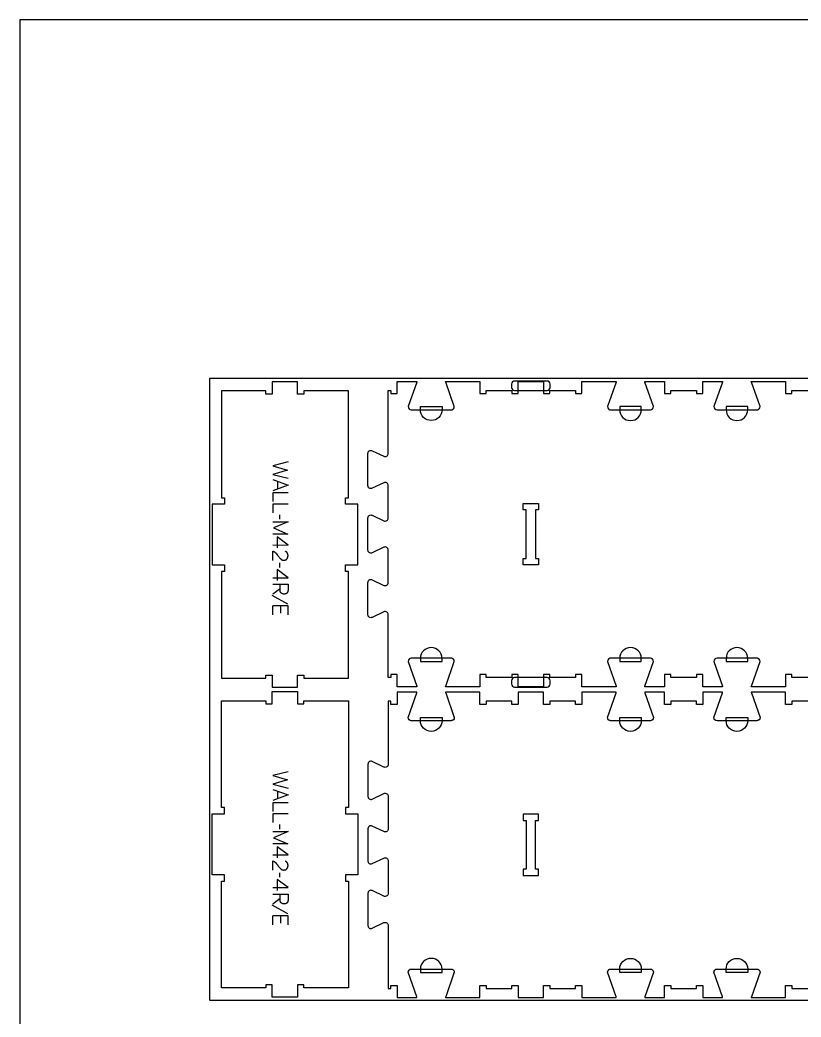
# Model space of a CAD drawing. Extents: x -10701 to -7518, y -43691 to -36097.
# Drawn here: x -10701 to -9168, y -38054 to -36097 of the extents above; entities that cross this region are included whole.
import ezdxf

# ---------------------------------------------------------------- set-up
doc = ezdxf.new("R2010")
doc.units = 0
for name, color, linetype in [('0_SHEET_SPRUCEPLY_2440X122', 1, 'CONTINUOUS'), ('1_ANYTOOL_1MMDEEP_LABELS_S', 2, 'CONTINUOUS'), ('3_ANYTOOL_CUTTHROUGH_INSID', 4, 'CONTINUOUS'), ('4_ANYTOOL_CUTTHROUGH_OUTSI', 5, 'CONTINUOUS'), ('5_ANYTOOL_HALF_MILL_9MM_IN', 3, 'CONTINUOUS'), ('DONOTCUT', 18, 'CONTINUOUS')]:
    doc.layers.add(name, color=color, linetype=linetype)

msp = doc.modelspace()

# ---------------------------------------------------------------- linework, layer by layer
at = {"layer": '0_SHEET_SPRUCEPLY_2440X122'}
msp.add_lwpolyline([(-10329.7, -36801.2), (-10329.7, -38021.2), (-7889.7, -38021.2), (-7889.7, -36801.2)], close=True, dxfattribs=at)
at = {"layer": '1_ANYTOOL_1MMDEEP_LABELS_S'}
for points in [[(-10175.3, -36964.5), (-10205.3, -36972.3), (-10176.2, -36980.7), (-10205.3, -36989.2), (-10175.3, -36996.7)], [(-10205.3, -36999.3), (-10175.3, -37010.1), (-10205.3, -37021.2)], [(-10195.7, -37002.7), (-10195.7, -37017.6)], [(-10175.3, -37025.5), (-10205.3, -37025.5), (-10205.3, -37042.6)], [(-10175.3, -37047.3), (-10205.3, -37047.3), (-10205.3, -37064.4)], [(-10205.3, -37082.2), (-10175.3, -37082.2), (-10203.7, -37094.2), (-10175.4, -37106.2), (-10205.3, -37106.2)], [(-10191.4, -37077), (-10191.5, -37068.3)], [(-10205.3, -37127.7), (-10175.3, -37127.8), (-10196.6, -37111.8)], [(-10196.6, -37111.8), (-10196.6, -37133.5)], [(-10205.3, -37158), (-10205.2, -37139.7), (-10204.8, -37139.8), (-10204.5, -37139.9), (-10204.3, -37140), (-10204.1, -37140.1), (-10203.9, -37140.1), (-10203.7, -37140.2), (-10203.5, -37140.3), (-10203.2, -37140.4), (-10203, -37140.5), (-10202.8, -37140.6), (-10202.6, -37140.7), (-10202.4, -37140.9), (-10202.2, -37141), (-10202, -37141.1), (-10201.8, -37141.2), (-10201.6, -37141.4), (-10201.5, -37141.5), (-10201.3, -37141.6), (-10201.1, -37141.8), (-10200.9, -37141.9), (-10200.7, -37142.1), (-10200.6, -37142.2), (-10200.4, -37142.4), (-10200.2, -37142.5), (-10200, -37142.7), (-10199.9, -37142.8), (-10199.7, -37143), (-10199.5, -37143.2), (-10199.4, -37143.3), (-10199.1, -37143.7), (-10197.9, -37145.2), (-10196.7, -37146.7), (-10195.5, -37148.2), (-10194.4, -37149.7), (-10193.8, -37150.5), (-10193.2, -37151.2), (-10192.7, -37151.9), (-10192.1, -37152.6), (-10191.5, -37153.3), (-10190.9, -37153.9), (-10190.3, -37154.5), (-10189.7, -37155.1), (-10189.5, -37155.3), (-10189.3, -37155.4), (-10189.2, -37155.6), (-10189, -37155.7), (-10188.9, -37155.8), (-10188.7, -37155.9), (-10188.5, -37156), (-10188.3, -37156.2), (-10188.2, -37156.3), (-10188, -37156.4), (-10187.8, -37156.5), (-10187.6, -37156.6), (-10187.4, -37156.7), (-10187.3, -37156.7), (-10187.1, -37156.8), (-10186.9, -37156.9), (-10186.7, -37157), (-10186.5, -37157), (-10186.3, -37157.1), (-10186.1, -37157.2), (-10185.9, -37157.2), (-10185.7, -37157.3), (-10185.5, -37157.3), (-10185.3, -37157.3), (-10185.1, -37157.4), (-10184.9, -37157.4), (-10184.6, -37157.4), (-10184.4, -37157.4), (-10184.2, -37157.5), (-10184, -37157.5), (-10183.8, -37157.5), (-10183.5, -37157.5), (-10183.3, -37157.5), (-10183, -37157.5), (-10182.8, -37157.5), (-10182.6, -37157.4), (-10182.3, -37157.4), (-10182.1, -37157.4), (-10181.9, -37157.4), (-10181.6, -37157.3), (-10181.4, -37157.3), (-10181.2, -37157.2), (-10181, -37157.2), (-10180.8, -37157.1), (-10180.6, -37157.1), (-10180.4, -37157), (-10180.2, -37156.9), (-10180, -37156.9), (-10179.8, -37156.8), (-10179.6, -37156.7), (-10179.4, -37156.6), (-10179.2, -37156.5), (-10179.1, -37156.4), (-10178.9, -37156.3), (-10178.7, -37156.2), (-10178.6, -37156.1), (-10178.4, -37155.9), (-10178.3, -37155.8), (-10178.1, -37155.7), (-10178, -37155.6), (-10177.8, -37155.4), (-10177.7, -37155.3), (-10177.5, -37155.1), (-10177.4, -37155), (-10177.3, -37154.8), (-10177.1, -37154.6), (-10177, -37154.5), (-10176.9, -37154.3), (-10176.8, -37154.1), (-10176.7, -37154), (-10176.6, -37153.8), (-10176.5, -37153.6), (-10176.4, -37153.4), (-10176.3, -37153.2), (-10176.2, -37153.1), (-10176.1, -37152.9), (-10176, -37152.7), (-10176, -37152.5), (-10175.9, -37152.3), (-10175.8, -37152.1), (-10175.8, -37151.9), (-10175.7, -37151.7), (-10175.7, -37151.5), (-10175.6, -37151.3), (-10175.6, -37151.1), (-10175.5, -37150.9), (-10175.5, -37150.6), (-10175.4, -37150.4), (-10175.4, -37150.2), (-10175.4, -37150), (-10175.4, -37149.7), (-10175.3, -37149.5), (-10175.3, -37149.3), (-10175.3, -37149), (-10175.3, -37148.6), (-10175.3, -37148.2), (-10175.3, -37147.8), (-10175.3, -37147.5), (-10175.4, -37147.1), (-10175.4, -37146.8), (-10175.5, -37146.5), (-10175.5, -37146.1), (-10175.6, -37145.8), (-10175.7, -37145.5), (-10175.8, -37145.4), (-10175.8, -37145.2), (-10175.9, -37145.1), (-10175.9, -37144.9), (-10176, -37144.8), (-10176, -37144.6), (-10176.1, -37144.5), (-10176.1, -37144.3), (-10176.2, -37144.2), (-10176.3, -37144), (-10176.4, -37143.9), (-10176.4, -37143.8), (-10176.5, -37143.6), (-10176.6, -37143.5), (-10176.7, -37143.4), (-10176.7, -37143.2), (-10176.8, -37143.1), (-10176.9, -37143), (-10177, -37142.9), (-10177.1, -37142.7), (-10177.2, -37142.6), (-10177.3, -37142.5), (-10177.4, -37142.4), (-10177.5, -37142.2), (-10177.6, -37142.1), (-10177.7, -37142), (-10177.8, -37141.9), (-10177.9, -37141.8), (-10178.1, -37141.7), (-10178.2, -37141.6), (-10178.3, -37141.5), (-10178.4, -37141.4), (-10178.7, -37141.2), (-10178.9, -37141), (-10179.2, -37140.8), (-10179.5, -37140.6), (-10179.8, -37140.4), (-10180.1, -37140.3), (-10180.4, -37140.1)], [(-10205.3, -37191.9), (-10175.3, -37192), (-10196.6, -37176)], [(-10196.6, -37176), (-10196.6, -37197.7)], [(-10191.4, -37171.7), (-10191.5, -37162.9)], [(-10205.3, -37204.7), (-10175.3, -37204.7), (-10175.3, -37216.1), (-10175.3, -37216.6), (-10175.3, -37217), (-10175.4, -37217.3), (-10175.4, -37217.5), (-10175.4, -37217.7), (-10175.4, -37217.9), (-10175.5, -37218.2), (-10175.5, -37218.4), (-10175.5, -37218.6), (-10175.6, -37218.8), (-10175.6, -37219), (-10175.7, -37219.2), (-10175.7, -37219.4), (-10175.8, -37219.6), (-10175.9, -37219.7), (-10175.9, -37219.9), (-10176, -37220.1), (-10176.1, -37220.3), (-10176.1, -37220.4), (-10176.2, -37220.6), (-10176.3, -37220.8), (-10176.4, -37220.9), (-10176.5, -37221.1), (-10176.6, -37221.2), (-10176.7, -37221.4), (-10176.8, -37221.5), (-10176.9, -37221.7), (-10177, -37221.8), (-10177.1, -37221.9), (-10177.3, -37222.1), (-10177.4, -37222.2), (-10177.5, -37222.3), (-10177.6, -37222.4), (-10177.8, -37222.5), (-10177.9, -37222.6), (-10178.1, -37222.7), (-10178.2, -37222.8), (-10178.4, -37222.9), (-10178.5, -37223), (-10178.7, -37223.1), (-10178.8, -37223.2), (-10179, -37223.3), (-10179.2, -37223.3), (-10179.4, -37223.4), (-10179.5, -37223.5), (-10179.7, -37223.5), (-10179.9, -37223.6), (-10180.1, -37223.7), (-10180.3, -37223.7), (-10180.5, -37223.8), (-10180.7, -37223.8), (-10180.9, -37223.8), (-10181.1, -37223.9), (-10181.3, -37223.9), (-10181.5, -37223.9), (-10181.7, -37224), (-10182, -37224), (-10182.2, -37224), (-10182.7, -37224), (-10183.1, -37224), (-10183.3, -37224), (-10183.5, -37224), (-10183.7, -37224), (-10183.8, -37224), (-10184, -37224), (-10184.2, -37224), (-10184.4, -37224), (-10184.5, -37223.9), (-10184.7, -37223.9), (-10184.9, -37223.9), (-10185, -37223.8), (-10185.2, -37223.8), (-10185.4, -37223.8), (-10185.5, -37223.7), (-10185.7, -37223.7), (-10185.9, -37223.6), (-10186, -37223.5), (-10186.2, -37223.5), (-10186.3, -37223.4), (-10186.5, -37223.3), (-10186.7, -37223.3), (-10186.8, -37223.2), (-10187, -37223.1), (-10187.1, -37223), (-10187.3, -37223), (-10187.4, -37222.9), (-10187.6, -37222.8), (-10187.7, -37222.7), (-10187.9, -37222.6), (-10188, -37222.5), (-10188.2, -37222.4), (-10188.3, -37222.3), (-10188.5, -37222.2), (-10188.6, -37222), (-10188.8, -37221.9), (-10188.9, -37221.8), (-10189, -37221.7), (-10189.1, -37221.6), (-10189.3, -37221.4), (-10189.4, -37221.3), (-10189.5, -37221.2), (-10189.6, -37221), (-10189.7, -37220.9), (-10189.8, -37220.8), (-10189.9, -37220.6), (-10190, -37220.5), (-10190, -37220.3), (-10190.1, -37220.2), (-10190.2, -37220), (-10190.3, -37219.9), (-10190.3, -37219.7), (-10190.4, -37219.6), (-10190.4, -37219.4), (-10190.5, -37219.2), (-10190.5, -37219.1), (-10190.6, -37218.9), (-10190.6, -37218.7), (-10190.7, -37218.6), (-10190.7, -37218.4), (-10190.7, -37218.2), (-10190.7, -37218), (-10190.8, -37217.9), (-10190.8, -37217.7), (-10190.8, -37215.8), (-10190.9, -37213.7), (-10190.9, -37204.8)], [(-10190.9, -37213.7), (-10205.3, -37224.2)], [(-10175.8, -37243.7), (-10206.5, -37226.5)], [(-10175.3, -37264.9), (-10175.3, -37247.3), (-10205.3, -37247.3)], [(-10205.3, -37264.9), (-10205.3, -37247.3)], [(-10189.3, -37261.8), (-10189.3, -37247.3)], [(-10175.3, -37572.7), (-10205.3, -37580.4), (-10176.2, -37588.8), (-10205.3, -37597.3), (-10175.3, -37604.8)], [(-10205.3, -37607.4), (-10175.3, -37618.3), (-10205.3, -37629.3)], [(-10195.7, -37610.8), (-10195.7, -37625.8)], [(-10175.3, -37633.6), (-10205.3, -37633.6), (-10205.3, -37650.7)], [(-10175.3, -37655.4), (-10205.3, -37655.4), (-10205.3, -37672.5)], [(-10205.3, -37690.3), (-10175.3, -37690.3), (-10203.7, -37702.3), (-10175.4, -37714.3), (-10205.3, -37714.3)], [(-10191.4, -37685.2), (-10191.5, -37676.4)], [(-10205.3, -37735.9), (-10175.3, -37735.9), (-10196.6, -37719.9)], [(-10196.6, -37719.9), (-10196.6, -37741.6)], [(-10205.3, -37766.1), (-10205.2, -37747.8), (-10204.8, -37747.9), (-10204.5, -37748), (-10204.3, -37748.1), (-10204.1, -37748.2), (-10203.9, -37748.2), (-10203.7, -37748.3), (-10203.5, -37748.4), (-10203.2, -37748.5), (-10203, -37748.6), (-10202.8, -37748.7), (-10202.6, -37748.9), (-10202.4, -37749), (-10202.2, -37749.1), (-10202, -37749.2), (-10201.8, -37749.3), (-10201.6, -37749.5), (-10201.5, -37749.6), (-10201.3, -37749.7), (-10201.1, -37749.9), (-10200.9, -37750), (-10200.7, -37750.2), (-10200.6, -37750.3), (-10200.4, -37750.5), (-10200.2, -37750.6), (-10200, -37750.8), (-10199.9, -37750.9), (-10199.7, -37751.1), (-10199.5, -37751.3), (-10199.4, -37751.5), (-10199.1, -37751.8), (-10197.9, -37753.3), (-10196.7, -37754.8), (-10195.5, -37756.3), (-10194.4, -37757.8), (-10193.8, -37758.6), (-10193.2, -37759.3), (-10192.7, -37760), (-10192.1, -37760.7), (-10191.5, -37761.4), (-10190.9, -37762), (-10190.3, -37762.6), (-10189.7, -37763.2), (-10189.5, -37763.4), (-10189.3, -37763.5), (-10189.2, -37763.7), (-10189, -37763.8), (-10188.9, -37763.9), (-10188.7, -37764), (-10188.5, -37764.2), (-10188.3, -37764.3), (-10188.2, -37764.4), (-10188, -37764.5), (-10187.8, -37764.6), (-10187.6, -37764.7), (-10187.4, -37764.8), (-10187.3, -37764.9), (-10187.1, -37764.9), (-10186.9, -37765), (-10186.7, -37765.1), (-10186.5, -37765.1), (-10186.3, -37765.2), (-10186.1, -37765.3), (-10185.9, -37765.3), (-10185.7, -37765.4), (-10185.5, -37765.4), (-10185.3, -37765.4), (-10185.1, -37765.5), (-10184.9, -37765.5), (-10184.6, -37765.5), (-10184.4, -37765.6), (-10184.2, -37765.6), (-10184, -37765.6), (-10183.8, -37765.6), (-10183.5, -37765.6), (-10183.3, -37765.6), (-10183, -37765.6), (-10182.8, -37765.6), (-10182.6, -37765.6), (-10182.3, -37765.5), (-10182.1, -37765.5), (-10181.9, -37765.5), (-10181.6, -37765.4), (-10181.4, -37765.4), (-10181.2, -37765.3), (-10181, -37765.3), (-10180.8, -37765.2), (-10180.6, -37765.2), (-10180.4, -37765.1), (-10180.2, -37765), (-10180, -37765), (-10179.8, -37764.9), (-10179.6, -37764.8), (-10179.4, -37764.7), (-10179.2, -37764.6), (-10179.1, -37764.5), (-10178.9, -37764.4), (-10178.7, -37764.3), (-10178.6, -37764.2), (-10178.4, -37764.1), (-10178.3, -37763.9), (-10178.1, -37763.8), (-10178, -37763.7), (-10177.8, -37763.5), (-10177.7, -37763.4), (-10177.5, -37763.2), (-10177.4, -37763.1), (-10177.3, -37762.9), (-10177.1, -37762.7), (-10177, -37762.6), (-10176.9, -37762.4), (-10176.8, -37762.2), (-10176.7, -37762.1), (-10176.6, -37761.9), (-10176.5, -37761.7), (-10176.4, -37761.5), (-10176.3, -37761.4), (-10176.2, -37761.2), (-10176.1, -37761), (-10176, -37760.8), (-10176, -37760.6), (-10175.9, -37760.4), (-10175.8, -37760.2), (-10175.8, -37760), (-10175.7, -37759.8), (-10175.7, -37759.6), (-10175.6, -37759.4), (-10175.6, -37759.2), (-10175.5, -37759), (-10175.5, -37758.7), (-10175.4, -37758.5), (-10175.4, -37758.3), (-10175.4, -37758.1), (-10175.4, -37757.9), (-10175.3, -37757.6), (-10175.3, -37757.4), (-10175.3, -37757.2), (-10175.3, -37756.7), (-10175.3, -37756.3), (-10175.3, -37756), (-10175.3, -37755.6), (-10175.4, -37755.3), (-10175.4, -37754.9), (-10175.5, -37754.6), (-10175.5, -37754.3), (-10175.6, -37753.9), (-10175.7, -37753.6), (-10175.8, -37753.5), (-10175.8, -37753.3), (-10175.9, -37753.2), (-10175.9, -37753), (-10176, -37752.9), (-10176, -37752.7), (-10176.1, -37752.6), (-10176.1, -37752.4), (-10176.2, -37752.3), (-10176.3, -37752.1), (-10176.4, -37752), (-10176.4, -37751.9), (-10176.5, -37751.7), (-10176.6, -37751.6), (-10176.7, -37751.5), (-10176.7, -37751.3), (-10176.8, -37751.2), (-10176.9, -37751.1), (-10177, -37751), (-10177.1, -37750.8), (-10177.2, -37750.7), (-10177.3, -37750.6), (-10177.4, -37750.5), (-10177.5, -37750.4), (-10177.6, -37750.2), (-10177.7, -37750.1), (-10177.8, -37750), (-10177.9, -37749.9), (-10178.1, -37749.8), (-10178.2, -37749.7), (-10178.3, -37749.6), (-10178.4, -37749.5), (-10178.7, -37749.3), (-10178.9, -37749.1), (-10179.2, -37748.9), (-10179.5, -37748.7), (-10179.8, -37748.5), (-10180.1, -37748.4), (-10180.4, -37748.2)], [(-10205.3, -37800.1), (-10175.3, -37800.1), (-10196.6, -37784.1)], [(-10196.6, -37784.1), (-10196.6, -37805.8)], [(-10191.4, -37779.8), (-10191.5, -37771)], [(-10205.3, -37812.8), (-10175.3, -37812.8), (-10175.3, -37824.2), (-10175.3, -37824.7), (-10175.3, -37825.1), (-10175.4, -37825.4), (-10175.4, -37825.6), (-10175.4, -37825.8), (-10175.4, -37826.1), (-10175.5, -37826.3), (-10175.5, -37826.5), (-10175.5, -37826.7), (-10175.6, -37826.9), (-10175.6, -37827.1), (-10175.7, -37827.3), (-10175.7, -37827.5), (-10175.8, -37827.7), (-10175.9, -37827.9), (-10175.9, -37828), (-10176, -37828.2), (-10176.1, -37828.4), (-10176.1, -37828.6), (-10176.2, -37828.7), (-10176.3, -37828.9), (-10176.4, -37829), (-10176.5, -37829.2), (-10176.6, -37829.3), (-10176.7, -37829.5), (-10176.8, -37829.6), (-10176.9, -37829.8), (-10177, -37829.9), (-10177.1, -37830), (-10177.3, -37830.2), (-10177.4, -37830.3), (-10177.5, -37830.4), (-10177.6, -37830.5), (-10177.8, -37830.6), (-10177.9, -37830.7), (-10178.1, -37830.8), (-10178.2, -37830.9), (-10178.4, -37831), (-10178.5, -37831.1), (-10178.7, -37831.2), (-10178.8, -37831.3), (-10179, -37831.4), (-10179.2, -37831.5), (-10179.4, -37831.5), (-10179.5, -37831.6), (-10179.7, -37831.7), (-10179.9, -37831.7), (-10180.1, -37831.8), (-10180.3, -37831.8), (-10180.5, -37831.9), (-10180.7, -37831.9), (-10180.9, -37832), (-10181.1, -37832), (-10181.3, -37832), (-10181.5, -37832.1), (-10181.7, -37832.1), (-10182, -37832.1), (-10182.2, -37832.1), (-10182.7, -37832.1), (-10183.1, -37832.2), (-10183.3, -37832.2), (-10183.5, -37832.1), (-10183.7, -37832.1), (-10183.8, -37832.1), (-10184, -37832.1), (-10184.2, -37832.1), (-10184.4, -37832.1), (-10184.5, -37832), (-10184.7, -37832), (-10184.9, -37832), (-10185, -37831.9), (-10185.2, -37831.9), (-10185.4, -37831.9), (-10185.5, -37831.8), (-10185.7, -37831.8), (-10185.9, -37831.7), (-10186, -37831.7), (-10186.2, -37831.6), (-10186.3, -37831.5), (-10186.5, -37831.5), (-10186.7, -37831.4), (-10186.8, -37831.3), (-10187, -37831.2), (-10187.1, -37831.2), (-10187.3, -37831.1), (-10187.4, -37831), (-10187.6, -37830.9), (-10187.7, -37830.8), (-10187.9, -37830.7), (-10188, -37830.6), (-10188.2, -37830.5), (-10188.3, -37830.4), (-10188.5, -37830.3), (-10188.6, -37830.1), (-10188.8, -37830), (-10188.9, -37829.9), (-10189, -37829.8), (-10189.1, -37829.7), (-10189.3, -37829.5), (-10189.4, -37829.4), (-10189.5, -37829.3), (-10189.6, -37829.1), (-10189.7, -37829), (-10189.8, -37828.9), (-10189.9, -37828.7), (-10190, -37828.6), (-10190, -37828.4), (-10190.1, -37828.3), (-10190.2, -37828.1), (-10190.3, -37828), (-10190.3, -37827.8), (-10190.4, -37827.7), (-10190.4, -37827.5), (-10190.5, -37827.4), (-10190.5, -37827.2), (-10190.6, -37827), (-10190.6, -37826.9), (-10190.7, -37826.7), (-10190.7, -37826.5), (-10190.7, -37826.3), (-10190.7, -37826.1), (-10190.8, -37826), (-10190.8, -37825.8), (-10190.8, -37823.9), (-10190.9, -37821.8), (-10190.9, -37812.9)], [(-10190.9, -37821.8), (-10205.3, -37832.3)], [(-10175.8, -37851.8), (-10206.5, -37834.6)], [(-10175.3, -37873), (-10175.3, -37855.4), (-10205.3, -37855.4)], [(-10205.3, -37873), (-10205.3, -37855.4)], [(-10189.3, -37869.9), (-10189.3, -37855.4)]]:
    msp.add_lwpolyline(points, dxfattribs=at)
at = {"layer": '3_ANYTOOL_CUTTHROUGH_INSID', "color": 4}
for points in [[(-9713.7, -37046), (-9683.5, -37046), (-9683.5, -37058.5), (-9689.5, -37058.5), (-9689.5, -37154), (-9683.5, -37154), (-9683.5, -37166.5), (-9714, -37166.5), (-9714, -37154), (-9708, -37154), (-9708, -37058.5), (-9714, -37058.5), (-9714, -37046)], [(-9713.7, -37776.5), (-9683.5, -37776.5), (-9683.5, -37764), (-9689.5, -37764), (-9689.5, -37668.5), (-9683.5, -37668.5), (-9683.5, -37656), (-9714, -37656), (-9714, -37668.5), (-9708, -37668.5), (-9708, -37764), (-9714, -37764), (-9714, -37776.5)]]:
    msp.add_lwpolyline(points, close=True, dxfattribs=at)
at = {"layer": '4_ANYTOOL_CUTTHROUGH_OUTSI', "color": 5}
for points in [[(-10056.6, -37034.9), (-10056.6, -36825.4), (-10144.1, -36825.4), (-10144.1, -36831.4), (-10156.6, -36831.4), (-10156.6, -36807.4), (-10206.1, -36807.4), (-10206.1, -36831.4), (-10218.6, -36831.4), (-10218.6, -36825.4), (-10306.1, -36825.4), (-10306.1, -37034.9), (-10300.1, -37034.9), (-10300.1, -37047.4), (-10324.1, -37047.4), (-10324.1, -37166.9), (-10300.1, -37166.9), (-10300.1, -37179.4), (-10306.1, -37179.4), (-10306.1, -37388.9), (-10218.6, -37388.9), (-10218.6, -37382.9), (-10206.1, -37382.9), (-10206.1, -37406.9), (-10156.6, -37406.9), (-10156.6, -37382.9), (-10144.1, -37382.9), (-10144.1, -37388.9), (-10056.6, -37388.9), (-10056.6, -37179.4), (-10062.6, -37179.4), (-10062.6, -37166.9), (-10038.6, -37166.9), (-10038.6, -37047.4), (-10062.6, -37047.4), (-10062.6, -37034.9)], [(-10056.6, -37787.5), (-10056.6, -37997), (-10144.1, -37997), (-10144.1, -37991), (-10156.6, -37991), (-10156.6, -38015), (-10206.1, -38015), (-10206.1, -37991), (-10218.6, -37991), (-10218.6, -37997), (-10306.1, -37997), (-10306.1, -37787.5), (-10300.1, -37787.5), (-10300.1, -37775), (-10324.1, -37775), (-10324.1, -37655.5), (-10300.1, -37655.5), (-10300.1, -37643), (-10306.1, -37643), (-10306.1, -37433.5), (-10218.6, -37433.5), (-10218.6, -37439.5), (-10206.1, -37439.5), (-10206.1, -37415.5), (-10156.6, -37415.5), (-10156.6, -37439.5), (-10144.1, -37439.5), (-10144.1, -37433.5), (-10056.6, -37433.5), (-10056.6, -37643), (-10062.6, -37643), (-10062.6, -37655.5), (-10038.6, -37655.5), (-10038.6, -37775), (-10062.6, -37775), (-10062.6, -37787.5)]]:
    msp.add_lwpolyline(points, close=True, dxfattribs=at)
for points in [[(-9136, -37388), (-9186.5, -37388), (-9186.5, -37382), (-9199, -37382), (-9199, -37406), (-9266.2, -37406), (-9266.2, -37406, -0.061485), (-9265.9, -37404.6), (-9249, -37356.3), (-9249, -37356.3), (-9249, -37356.2), (-9249, -37356.2, 0.198912), (-9250.8, -37351.8), (-9251, -37351.7), (-9251.1, -37351.6), (-9251.2, -37351.5), (-9251.3, -37351.4), (-9251.4, -37351.3), (-9251.5, -37351.2), (-9251.7, -37351.1), (-9251.8, -37351), (-9251.9, -37351), (-9252, -37350.9), (-9252.2, -37350.8), (-9252.3, -37350.7), (-9252.4, -37350.7), (-9252.6, -37350.6), (-9252.7, -37350.5), (-9252.9, -37350.5), (-9253, -37350.4), (-9253.2, -37350.3), (-9253.3, -37350.3), (-9253.5, -37350.2), (-9253.6, -37350.2), (-9253.8, -37350.2), (-9253.9, -37350.1), (-9254.1, -37350.1), (-9254.2, -37350.1), (-9254.4, -37350), (-9254.5, -37350), (-9254.7, -37350), (-9254.8, -37350), (-9255, -37350), (-9255.1, -37350), (-9255.3, -37350), (-9333.3, -37350, 0.414214), (-9339.5, -37356.2), (-9339.5, -37356.3), (-9339.5, -37356.3), (-9322.6, -37404.6), (-9322.6, -37404.6, -0.061485), (-9322.4, -37406), (-9361, -37406), (-9361, -37382), (-9373.5, -37382), (-9373.5, -37388), (-9424, -37388), (-9424, -37382), (-9436.5, -37382), (-9436.5, -37382.2), (-9436.5, -37406), (-9475.1, -37406), (-9475.1, -37406, -0.061485), (-9474.8, -37404.6), (-9457.9, -37356.3), (-9457.9, -37356.3), (-9457.9, -37356.2), (-9457.9, -37356.2, 0.414214), (-9464.2, -37350), (-9542.2, -37350), (-9542.3, -37350), (-9542.5, -37350), (-9542.6, -37350), (-9542.8, -37350), (-9542.9, -37350), (-9543.1, -37350), (-9543.2, -37350.1), (-9543.4, -37350.1), (-9543.5, -37350.1), (-9543.7, -37350.2), (-9543.8, -37350.2), (-9544, -37350.2), (-9544.1, -37350.3), (-9544.3, -37350.3), (-9544.4, -37350.4), (-9544.6, -37350.5), (-9544.7, -37350.5), (-9544.8, -37350.6), (-9545, -37350.7), (-9545.1, -37350.7), (-9545.3, -37350.8), (-9545.4, -37350.9), (-9545.5, -37351), (-9545.7, -37351), (-9545.8, -37351.1), (-9545.9, -37351.2), (-9546, -37351.3), (-9546.1, -37351.4), (-9546.3, -37351.5), (-9546.4, -37351.6), (-9546.5, -37351.7), (-9546.6, -37351.8, 0.198912), (-9548.4, -37356.2), (-9548.4, -37356.3), (-9548.4, -37356.3), (-9531.5, -37404.6), (-9531.5, -37404.6, -0.061485), (-9531.3, -37406), (-9548.7, -37406), (-9598.5, -37406), (-9598.5, -37382), (-9611, -37382), (-9611, -37388), (-9661.5, -37388), (-9661.5, -37382), (-9674, -37382), (-9674, -37406), (-9723.5, -37406), (-9723.5, -37382), (-9736, -37382), (-9736, -37388), (-9786.5, -37388), (-9786.5, -37382), (-9799, -37382), (-9799, -37406), (-9866.2, -37406), (-9866.2, -37406, -0.061485), (-9865.9, -37404.6), (-9849, -37356.3), (-9849, -37356.3), (-9849, -37356.2), (-9849, -37356.2, 0.198912), (-9850.8, -37351.8), (-9851, -37351.7), (-9851.1, -37351.6), (-9851.2, -37351.5), (-9851.3, -37351.4), (-9851.4, -37351.3), (-9851.5, -37351.2), (-9851.7, -37351.1), (-9851.8, -37351), (-9851.9, -37351), (-9852, -37350.9), (-9852.2, -37350.8), (-9852.3, -37350.7), (-9852.4, -37350.7), (-9852.6, -37350.6), (-9852.7, -37350.5), (-9852.9, -37350.5), (-9853, -37350.4), (-9853.2, -37350.3), (-9853.3, -37350.3), (-9853.5, -37350.2), (-9853.6, -37350.2), (-9853.8, -37350.2), (-9853.9, -37350.1), (-9854.1, -37350.1), (-9854.2, -37350.1), (-9854.4, -37350), (-9854.5, -37350), (-9854.7, -37350), (-9854.8, -37350), (-9855, -37350), (-9855.1, -37350), (-9855.3, -37350), (-9933.3, -37350, 0.414214), (-9939.5, -37356.2), (-9939.5, -37356.3), (-9939.5, -37356.3), (-9922.6, -37404.6), (-9922.6, -37404.6, -0.061485), (-9922.4, -37406), (-9961, -37406), (-9961, -37382), (-9973.5, -37382), (-9973.5, -37388), (-9978.5, -37388), (-9978.5, -37264.6), (-9978.5, -37264.6, 0.551268), (-9987.4, -37258.9), (-10010.2, -37269.8, -0.551268), (-10018.5, -37264.6), (-10018.5, -37201.2, -0.551268), (-10010.2, -37196), (-9987.4, -37206.9, 0.551268), (-9978.5, -37201.3), (-9978.5, -37137.9, 0.551268), (-9987.4, -37132.2), (-10010.2, -37143.1, -0.551268), (-10018.5, -37137.9), (-10018.5, -37074.5, -0.551268), (-10010.2, -37069.3), (-9987.4, -37080.2, 0.551268), (-9978.5, -37074.6), (-9978.5, -37011.2, 0.551268), (-9987.4, -37005.5), (-10010.2, -37016.4, -0.551268), (-10018.5, -37011.2), (-10018.5, -36947.8, -0.551268), (-10010.2, -36942.6), (-9987.4, -36953.5, 0.551268), (-9978.5, -36947.9), (-9978.5, -36824.5), (-9973.5, -36824.5), (-9973.5, -36830.5), (-9961, -36830.5), (-9961, -36830.2), (-9961, -36806.5), (-9922.4, -36806.5), (-9922.4, -36806.5, -0.061485), (-9922.6, -36807.9), (-9939.5, -36856.1), (-9939.5, -36856.2), (-9939.5, -36856.2), (-9939.5, -36856.2, 0.414214), (-9933.3, -36862.5), (-9855.3, -36862.5), (-9855.1, -36862.5), (-9855, -36862.5), (-9854.8, -36862.5), (-9854.7, -36862.5), (-9854.5, -36862.4), (-9854.4, -36862.4), (-9854.2, -36862.4), (-9854.1, -36862.4), (-9853.9, -36862.3), (-9853.8, -36862.3), (-9853.6, -36862.3), (-9853.5, -36862.2), (-9853.3, -36862.2), (-9853.2, -36862.1), (-9853, -36862.1), (-9852.9, -36862), (-9852.7, -36861.9), (-9852.6, -36861.9), (-9852.4, -36861.8), (-9852.3, -36861.7), (-9852.2, -36861.7), (-9852, -36861.6), (-9851.9, -36861.5), (-9851.8, -36861.4), (-9851.7, -36861.3), (-9851.5, -36861.2), (-9851.4, -36861.2), (-9851.3, -36861.1), (-9851.2, -36861), (-9851.1, -36860.9), (-9851, -36860.8), (-9850.8, -36860.7, 0.198912), (-9849, -36856.2), (-9849, -36856.2), (-9849, -36856.1), (-9865.9, -36807.9), (-9865.9, -36807.9, -0.061485), (-9866.2, -36806.5), (-9848.7, -36806.5), (-9799, -36806.5), (-9799, -36830.5), (-9786.5, -36830.5), (-9786.5, -36824.5), (-9736, -36824.5), (-9736, -36830.5), (-9723.5, -36830.5), (-9723.5, -36806.5), (-9674, -36806.5), (-9674, -36830.5), (-9661.5, -36830.5), (-9661.5, -36824.5), (-9611, -36824.5), (-9611, -36830.5), (-9598.5, -36830.5), (-9598.5, -36806.5), (-9531.3, -36806.5), (-9531.3, -36806.5, -0.061485), (-9531.5, -36807.9), (-9548.4, -36856.1), (-9548.4, -36856.2), (-9548.4, -36856.2), (-9548.4, -36856.2, 0.198912), (-9546.6, -36860.7), (-9546.5, -36860.8), (-9546.4, -36860.9), (-9546.3, -36861), (-9546.1, -36861.1), (-9546, -36861.2), (-9545.9, -36861.2), (-9545.8, -36861.3), (-9545.7, -36861.4), (-9545.5, -36861.5), (-9545.4, -36861.6), (-9545.3, -36861.7), (-9545.1, -36861.7), (-9545, -36861.8), (-9544.8, -36861.9), (-9544.7, -36861.9), (-9544.6, -36862), (-9544.4, -36862.1), (-9544.3, -36862.1), (-9544.1, -36862.2), (-9544, -36862.2), (-9543.8, -36862.3), (-9543.7, -36862.3), (-9543.5, -36862.3), (-9543.4, -36862.4), (-9543.2, -36862.4), (-9543.1, -36862.4), (-9542.9, -36862.4), (-9542.8, -36862.5), (-9542.6, -36862.5), (-9542.5, -36862.5), (-9542.3, -36862.5), (-9542.2, -36862.5), (-9464.2, -36862.5, 0.414214), (-9457.9, -36856.2), (-9457.9, -36856.2), (-9457.9, -36856.1), (-9474.8, -36807.9), (-9474.8, -36807.9, -0.061485), (-9475.1, -36806.5), (-9436.5, -36806.5), (-9436.5, -36830.5), (-9424, -36830.5), (-9424, -36824.5), (-9373.5, -36824.5), (-9373.5, -36830.5), (-9361, -36830.5), (-9361, -36806.5), (-9322.4, -36806.5), (-9322.4, -36806.5, -0.061485), (-9322.6, -36807.9), (-9339.5, -36856.1), (-9339.5, -36856.2), (-9339.5, -36856.2), (-9339.5, -36856.2, 0.414214), (-9333.3, -36862.5), (-9255.3, -36862.5), (-9255.1, -36862.5), (-9255, -36862.5), (-9254.8, -36862.5), (-9254.7, -36862.5), (-9254.5, -36862.4), (-9254.4, -36862.4), (-9254.2, -36862.4), (-9254.1, -36862.4), (-9253.9, -36862.3), (-9253.8, -36862.3), (-9253.6, -36862.3), (-9253.5, -36862.2), (-9253.3, -36862.2), (-9253.2, -36862.1), (-9253, -36862.1), (-9252.9, -36862), (-9252.7, -36861.9), (-9252.6, -36861.9), (-9252.4, -36861.8), (-9252.3, -36861.7), (-9252.2, -36861.7), (-9252, -36861.6), (-9251.9, -36861.5), (-9251.8, -36861.4), (-9251.7, -36861.3), (-9251.5, -36861.2), (-9251.4, -36861.2), (-9251.3, -36861.1), (-9251.2, -36861), (-9251.1, -36860.9), (-9251, -36860.8), (-9250.8, -36860.7, 0.198912), (-9249, -36856.2), (-9249, -36856.2), (-9249, -36856.1), (-9265.9, -36807.9), (-9265.9, -36807.9, -0.061485), (-9266.2, -36806.5), (-9199, -36806.5), (-9199, -36830.5), (-9186.5, -36830.5), (-9186.5, -36824.5), (-9136, -36824.5)], [(-9136, -37434.5), (-9186.5, -37434.5), (-9186.5, -37440.5), (-9199, -37440.5), (-9199, -37416.5), (-9248.7, -37416.5), (-9266.2, -37416.5), (-9266.2, -37416.5, 0.061485), (-9265.9, -37417.9), (-9249, -37466.1), (-9249, -37466.2), (-9249, -37466.2), (-9249, -37466.2, -0.198912), (-9250.8, -37470.7), (-9251, -37470.8), (-9251.1, -37470.9), (-9251.2, -37471), (-9251.3, -37471.1), (-9251.4, -37471.2), (-9251.5, -37471.2), (-9251.7, -37471.3), (-9251.8, -37471.4), (-9251.9, -37471.5), (-9252, -37471.6), (-9252.2, -37471.7), (-9252.3, -37471.7), (-9252.4, -37471.8), (-9252.6, -37471.9), (-9252.7, -37471.9), (-9252.9, -37472), (-9253, -37472.1), (-9253.2, -37472.1), (-9253.3, -37472.2), (-9253.5, -37472.2), (-9253.6, -37472.3), (-9253.8, -37472.3), (-9253.9, -37472.3), (-9254.1, -37472.4), (-9254.2, -37472.4), (-9254.4, -37472.4), (-9254.5, -37472.4), (-9254.7, -37472.5), (-9254.8, -37472.5), (-9255, -37472.5), (-9255.1, -37472.5), (-9255.3, -37472.5), (-9333.3, -37472.5, -0.414214), (-9339.5, -37466.2), (-9339.5, -37466.2), (-9339.5, -37466.1), (-9322.6, -37417.9), (-9322.6, -37417.9, 0.061485), (-9322.4, -37416.5), (-9361, -37416.5), (-9361, -37440.2), (-9361, -37440.5), (-9373.5, -37440.5), (-9373.5, -37434.5), (-9424, -37434.5), (-9424, -37440.5), (-9436.5, -37440.5), (-9436.5, -37440.2), (-9436.5, -37416.5), (-9475.1, -37416.5), (-9475.1, -37416.5, 0.061485), (-9474.8, -37417.9), (-9457.9, -37466.1), (-9457.9, -37466.2), (-9457.9, -37466.2), (-9457.9, -37466.2, -0.414214), (-9464.2, -37472.5), (-9542.2, -37472.5), (-9542.3, -37472.5), (-9542.5, -37472.5), (-9542.6, -37472.5), (-9542.8, -37472.5), (-9542.9, -37472.4), (-9543.1, -37472.4), (-9543.2, -37472.4), (-9543.4, -37472.4), (-9543.5, -37472.3), (-9543.7, -37472.3), (-9543.8, -37472.3), (-9544, -37472.2), (-9544.1, -37472.2), (-9544.3, -37472.1), (-9544.4, -37472.1), (-9544.6, -37472), (-9544.7, -37471.9), (-9544.8, -37471.9), (-9545, -37471.8), (-9545.1, -37471.7), (-9545.3, -37471.7), (-9545.4, -37471.6), (-9545.5, -37471.5), (-9545.7, -37471.4), (-9545.8, -37471.3), (-9545.9, -37471.2), (-9546, -37471.2), (-9546.1, -37471.1), (-9546.3, -37471), (-9546.4, -37470.9), (-9546.5, -37470.8), (-9546.6, -37470.7, -0.198912), (-9548.4, -37466.2), (-9548.4, -37466.2), (-9548.4, -37466.1), (-9531.5, -37417.9), (-9531.5, -37417.9, 0.061485), (-9531.3, -37416.5), (-9548.7, -37416.5), (-9598.5, -37416.5), (-9598.5, -37440.5), (-9611, -37440.5), (-9611, -37434.5), (-9661.5, -37434.5), (-9661.5, -37440.5), (-9674, -37440.5), (-9674, -37416.5), (-9723.5, -37416.5), (-9723.5, -37440.5), (-9736, -37440.5), (-9736, -37434.5), (-9786.5, -37434.5), (-9786.5, -37440.5), (-9799, -37440.5), (-9799, -37416.5), (-9866.2, -37416.5), (-9866.2, -37416.5, 0.061485), (-9865.9, -37417.9), (-9849, -37466.1), (-9849, -37466.2), (-9849, -37466.2), (-9849, -37466.2, -0.198912), (-9850.8, -37470.7), (-9851, -37470.8), (-9851.1, -37470.9), (-9851.2, -37471), (-9851.3, -37471.1), (-9851.4, -37471.2), (-9851.5, -37471.2), (-9851.7, -37471.3), (-9851.8, -37471.4), (-9851.9, -37471.5), (-9852, -37471.6), (-9852.2, -37471.7), (-9852.3, -37471.7), (-9852.4, -37471.8), (-9852.6, -37471.9), (-9852.7, -37471.9), (-9852.9, -37472), (-9853, -37472.1), (-9853.2, -37472.1), (-9853.3, -37472.2), (-9853.5, -37472.2), (-9853.6, -37472.3), (-9853.8, -37472.3), (-9853.9, -37472.3), (-9854.1, -37472.4), (-9854.2, -37472.4), (-9854.4, -37472.4), (-9854.5, -37472.4), (-9854.7, -37472.5), (-9854.8, -37472.5), (-9855, -37472.5), (-9855.1, -37472.5), (-9855.3, -37472.5), (-9933.3, -37472.5, -0.414214), (-9939.5, -37466.2), (-9939.5, -37466.2), (-9939.5, -37466.1), (-9922.6, -37417.9), (-9922.6, -37417.9, 0.061485), (-9922.4, -37416.5), (-9961, -37416.5), (-9961, -37440.2), (-9961, -37440.5), (-9973.5, -37440.5), (-9973.5, -37434.5), (-9978.5, -37434.5), (-9978.5, -37557.9), (-9978.5, -37557.9, -0.551268), (-9987.4, -37563.5), (-10010.2, -37552.6, 0.551268), (-10018.5, -37557.8), (-10018.5, -37621.2, 0.551268), (-10010.2, -37626.4), (-9987.4, -37615.5, -0.551268), (-9978.5, -37621.2), (-9978.5, -37684.6, -0.257375), (-9981.4, -37689.9, -0.257375), (-9987.4, -37690.2), (-10010.2, -37679.3, 0.551268), (-10018.5, -37684.5), (-10018.5, -37747.9, 0.551268), (-10010.2, -37753.1), (-9987.4, -37742.2, -0.551268), (-9978.5, -37747.9), (-9978.5, -37811.3, -0.551268), (-9987.4, -37816.9), (-10010.2, -37806, 0.551268), (-10018.5, -37811.2), (-10018.5, -37874.6, 0.551268), (-10010.2, -37879.8), (-9987.4, -37868.9, -0.551268), (-9978.5, -37874.6), (-9978.5, -37998), (-9973.5, -37998), (-9973.5, -37992), (-9961, -37992), (-9961, -37992.2), (-9961, -38016), (-9922.4, -38016), (-9922.4, -38016, 0.061485), (-9922.6, -38014.6), (-9939.5, -37966.3), (-9939.5, -37966.3), (-9939.5, -37966.2), (-9939.5, -37966.2, -0.414214), (-9933.3, -37960), (-9855.3, -37960), (-9855.1, -37960), (-9855, -37960), (-9854.8, -37960), (-9854.7, -37960), (-9854.5, -37960), (-9854.4, -37960), (-9854.2, -37960.1), (-9854.1, -37960.1), (-9853.9, -37960.1), (-9853.8, -37960.2), (-9853.6, -37960.2), (-9853.5, -37960.2), (-9853.3, -37960.3), (-9853.2, -37960.3), (-9853, -37960.4), (-9852.9, -37960.5), (-9852.7, -37960.5), (-9852.6, -37960.6), (-9852.4, -37960.7), (-9852.3, -37960.7), (-9852.2, -37960.8), (-9852, -37960.9), (-9851.9, -37961), (-9851.8, -37961), (-9851.7, -37961.1), (-9851.5, -37961.2), (-9851.4, -37961.3), (-9851.3, -37961.4), (-9851.2, -37961.5), (-9851.1, -37961.6), (-9851, -37961.7), (-9850.8, -37961.8, -0.198912), (-9849, -37966.2), (-9849, -37966.3), (-9849, -37966.3), (-9865.9, -38014.6), (-9865.9, -38014.6, 0.061485), (-9866.2, -38016), (-9848.7, -38016), (-9799, -38016), (-9799, -37992), (-9786.5, -37992), (-9786.5, -37998), (-9736, -37998), (-9736, -37992), (-9723.5, -37992), (-9723.5, -38016), (-9674, -38016), (-9674, -37992.2), (-9674, -37992), (-9661.5, -37992), (-9661.5, -37998), (-9611, -37998), (-9611, -37992), (-9598.5, -37992), (-9598.5, -38016), (-9531.3, -38016), (-9531.3, -38016, 0.061485), (-9531.5, -38014.6), (-9548.4, -37966.3), (-9548.4, -37966.3), (-9548.4, -37966.2), (-9548.4, -37966.2, -0.198912), (-9546.6, -37961.8), (-9546.5, -37961.7), (-9546.4, -37961.6), (-9546.3, -37961.5), (-9546.1, -37961.4), (-9546, -37961.3), (-9545.9, -37961.2), (-9545.8, -37961.1), (-9545.7, -37961), (-9545.5, -37961), (-9545.4, -37960.9), (-9545.3, -37960.8), (-9545.1, -37960.7), (-9545, -37960.7), (-9544.8, -37960.6), (-9544.7, -37960.5), (-9544.6, -37960.5), (-9544.4, -37960.4), (-9544.3, -37960.3), (-9544.1, -37960.3), (-9544, -37960.2), (-9543.8, -37960.2), (-9543.7, -37960.2), (-9543.5, -37960.1), (-9543.4, -37960.1), (-9543.2, -37960.1), (-9543.1, -37960), (-9542.9, -37960), (-9542.8, -37960), (-9542.6, -37960), (-9542.5, -37960), (-9542.3, -37960), (-9542.2, -37960), (-9464.2, -37960, -0.414214), (-9457.9, -37966.2), (-9457.9, -37966.3), (-9457.9, -37966.3), (-9474.8, -38014.6), (-9474.8, -38014.6, 0.061485), (-9475.1, -38016), (-9436.5, -38016), (-9436.5, -37992), (-9424, -37992), (-9424, -37998), (-9373.5, -37998), (-9373.5, -37992), (-9361, -37992), (-9361, -38016), (-9322.4, -38016), (-9322.4, -38016, 0.061485), (-9322.6, -38014.6), (-9339.5, -37966.3), (-9339.5, -37966.3), (-9339.5, -37966.2), (-9339.5, -37966.2, -0.414214), (-9333.3, -37960), (-9255.3, -37960), (-9255.1, -37960), (-9255, -37960), (-9254.8, -37960), (-9254.7, -37960), (-9254.5, -37960), (-9254.4, -37960), (-9254.2, -37960.1), (-9254.1, -37960.1), (-9253.9, -37960.1), (-9253.8, -37960.2), (-9253.6, -37960.2), (-9253.5, -37960.2), (-9253.3, -37960.3), (-9253.2, -37960.3), (-9253, -37960.4), (-9252.9, -37960.5), (-9252.7, -37960.5), (-9252.6, -37960.6), (-9252.4, -37960.7), (-9252.3, -37960.7), (-9252.2, -37960.8), (-9252, -37960.9), (-9251.9, -37961), (-9251.8, -37961), (-9251.7, -37961.1), (-9251.5, -37961.2), (-9251.4, -37961.3), (-9251.3, -37961.4), (-9251.2, -37961.5), (-9251.1, -37961.6), (-9251, -37961.7), (-9250.8, -37961.8, -0.198912), (-9249, -37966.2), (-9249, -37966.3), (-9249, -37966.3), (-9265.9, -38014.6), (-9265.9, -38014.6, 0.061485), (-9266.2, -38016), (-9199, -38016), (-9199, -37992), (-9186.5, -37992), (-9186.5, -37998), (-9136, -37998)]]:
    msp.add_lwpolyline(points, format="xyb", dxfattribs=at)
at = {"layer": '5_ANYTOOL_HALF_MILL_9MM_IN', "color": 3}
for points in [[(-9730.6, -36806, 0.414214), (-9736.6, -36812), (-9736.6, -36818.5, 0.414214), (-9730.6, -36824.5), (-9666.8, -36824.5, 0.414214), (-9660.8, -36818.5), (-9660.8, -36812, 0.414214), (-9666.8, -36806)], [(-9873, -36862.2, -1), (-9915.5, -36862.2), (-9915.5, -36862), (-9915.5, -36856), (-9873, -36856), (-9873, -36862), (-9873, -36862.2)], [(-9524.4, -36862.2, 1), (-9481.9, -36862.2), (-9481.9, -36862), (-9481.9, -36856), (-9524.4, -36856), (-9524.4, -36862), (-9524.4, -36862.2)], [(-9315.5, -36862.2, 1), (-9273, -36862.2), (-9273, -36862), (-9273, -36856), (-9315.5, -36856), (-9315.5, -36862), (-9315.5, -36862.2)], [(-9873, -37350.2, 1), (-9915.5, -37350.2), (-9915.5, -37350.5), (-9915.5, -37356.5), (-9873, -37356.5), (-9873, -37350.5), (-9873, -37350.2)], [(-9481.9, -37350.2, 1), (-9524.4, -37350.2), (-9524.4, -37350.5), (-9524.4, -37356.5), (-9481.9, -37356.5), (-9481.9, -37350.5), (-9481.9, -37350.2)], [(-9273, -37350.2, 1), (-9315.5, -37350.2), (-9315.5, -37350.5), (-9315.5, -37356.5), (-9273, -37356.5), (-9273, -37350.5), (-9273, -37350.2)], [(-9730.6, -37388, 0.414214), (-9736.6, -37394), (-9736.6, -37400.5, 0.414214), (-9730.6, -37406.5), (-9666.8, -37406.5, 0.414214), (-9660.8, -37400.5), (-9660.8, -37394, 0.414214), (-9666.8, -37388)], [(-9873, -37472.2, -1), (-9915.5, -37472.2), (-9915.5, -37472), (-9915.5, -37466), (-9873, -37466), (-9873, -37472), (-9873, -37472.2)], [(-9481.9, -37472.2, -1), (-9524.4, -37472.2), (-9524.4, -37472), (-9524.4, -37466), (-9481.9, -37466), (-9481.9, -37472), (-9481.9, -37472.2)], [(-9273, -37472.2, -1), (-9315.5, -37472.2), (-9315.5, -37472), (-9315.5, -37466), (-9273, -37466), (-9273, -37472), (-9273, -37472.2)], [(-9873, -37960.2, 1), (-9915.5, -37960.2), (-9915.5, -37960.5), (-9915.5, -37966.5), (-9873, -37966.5), (-9873, -37960.5), (-9873, -37960.2)], [(-9524.4, -37960.2, -1), (-9481.9, -37960.2), (-9481.9, -37960.5), (-9481.9, -37966.5), (-9524.4, -37966.5), (-9524.4, -37960.5), (-9524.4, -37960.2)], [(-9315.5, -37960.2, -1), (-9273, -37960.2), (-9273, -37960.5), (-9273, -37966.5), (-9315.5, -37966.5), (-9315.5, -37960.5), (-9315.5, -37960.2)]]:
    msp.add_lwpolyline(points, format="xyb", close=True, dxfattribs=at)
at = {"layer": 'DONOTCUT'}
msp.add_lwpolyline([(-10701.4, -43690.7), (-7518, -43690.7), (-7518, -36097.2), (-10701.4, -36097.2)], close=True, dxfattribs=at)

doc.saveas('drawing.dxf')
